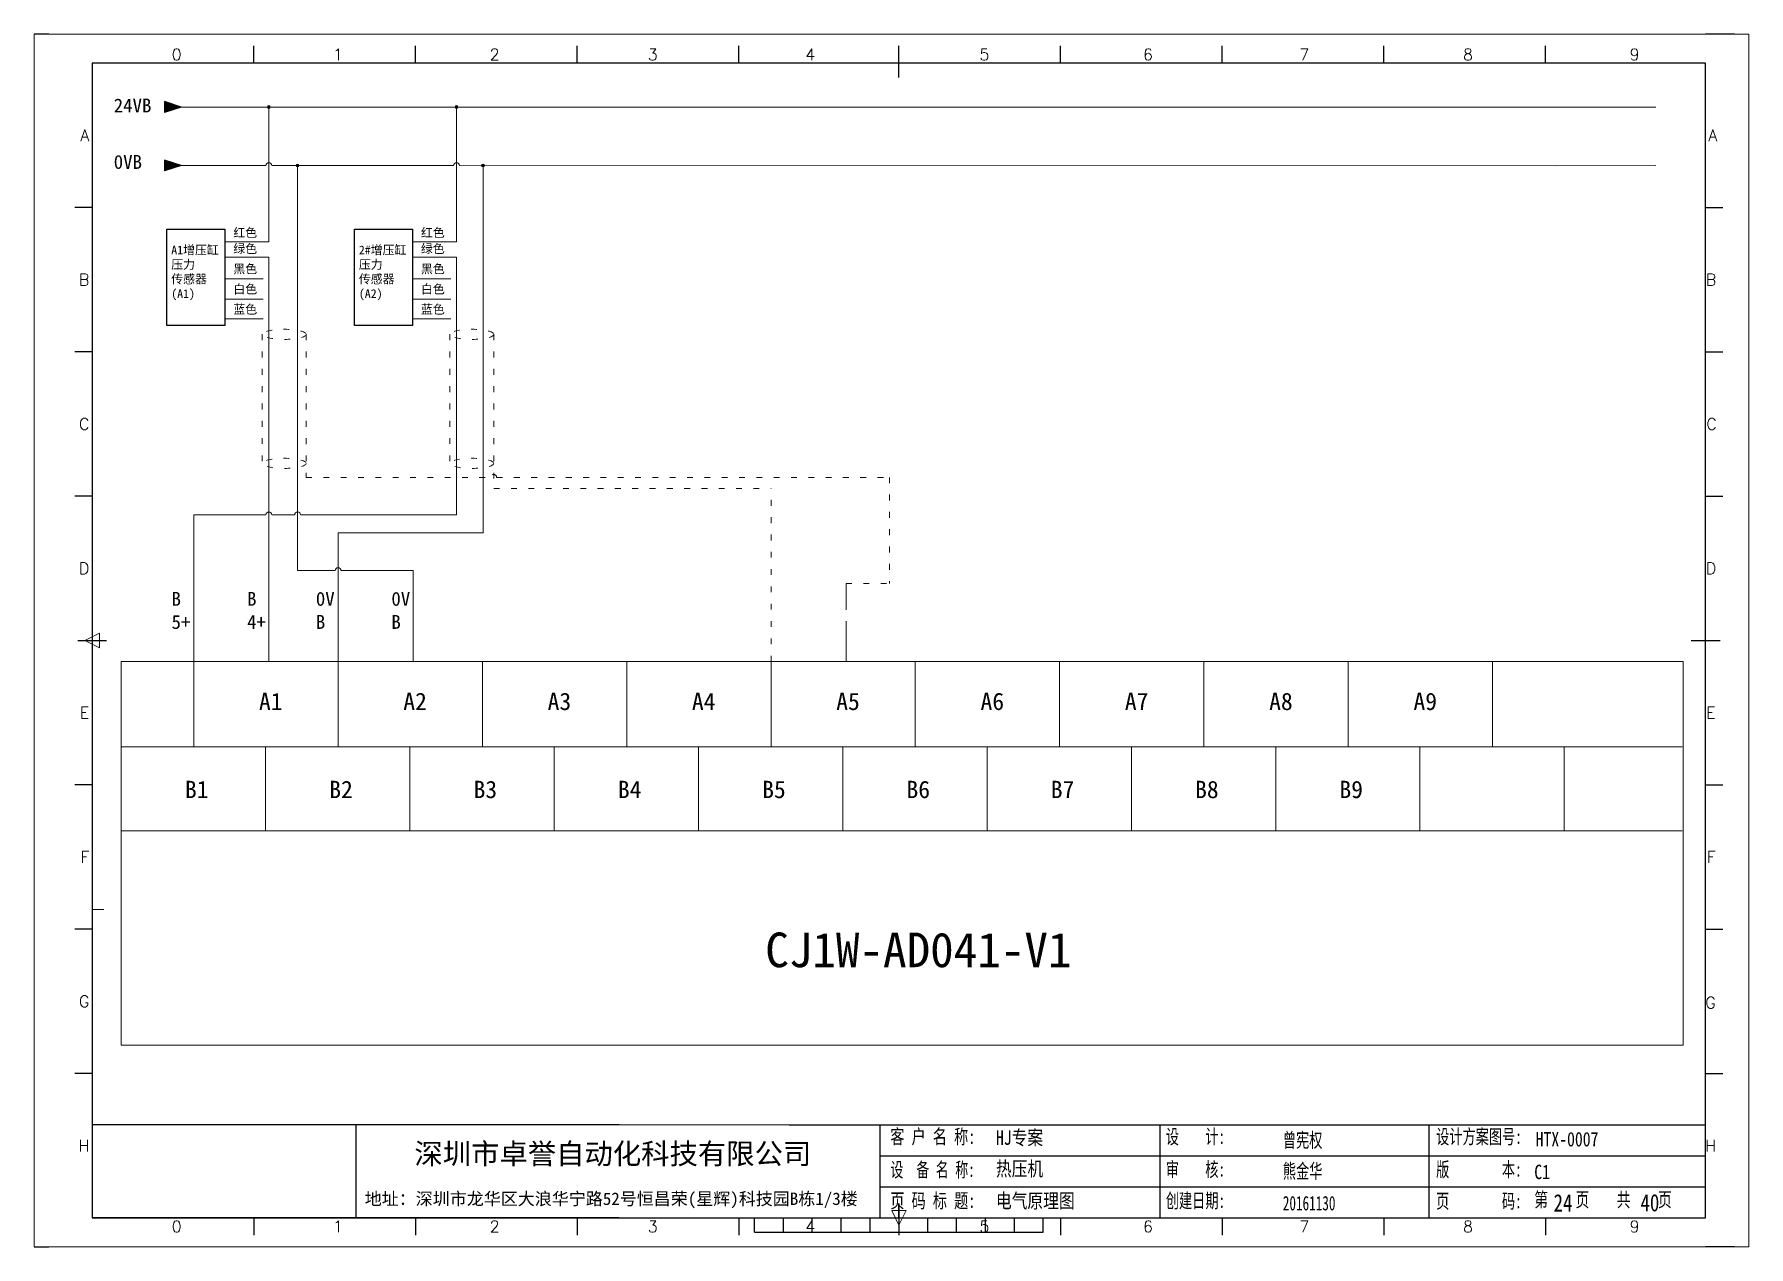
# Model space of a CAD drawing. Extents: x 35123 to 43919, y -4314 to -326.
# Drawn here: x 36945.9 to 37242.9, y -3613.9 to -3403.9 of the extents above; entities that cross this region are included whole.
import ezdxf
from ezdxf.enums import TextEntityAlignment as Align

# ---------------------------------------------------------------- set-up
doc = ezdxf.new("R2010")
doc.units = 0
doc.header["$MEASUREMENT"] = 0
doc.linetypes.add('1', pattern=[18, 7, -2, 7, -2])
doc.linetypes.add('2', pattern=[15, 1, -2, 1, -2, 1, -2, 1, -2, 1, -2])
doc.layers.add('AE_BOR', color=1, linetype='Continuous')
doc.layers.add('细实线层', color=7, linetype='Continuous')
doc.styles.add('Standard0.67', font='', dxfattribs={"width": 0.67})
doc.styles.add('Standard_0.8', font='SimSun.ttf', dxfattribs={"width": 0.8})
doc.styles.add('WD', font='romans.shx', dxfattribs={"bigfont": 'gbcbig.shx'})
doc.styles.add('宋', font='SimSun.ttf', dxfattribs={"width": 0.7})
doc.styles.get('Standard0.67').set_extended_font_data('FangSong_GB2312')

# ---------------------------------------------------------------- blocks, each defined once
blk = doc.blocks.new('gb_a2_a')
for p, q in [((584, 410), (25, 410)), ((25, 410), (25, 10)), ((584, 10), (584, 410)), ((25, 10), (584, 10))]:
    blk.add_line(p, q)
at = {"lineweight": 9, "ltscale": 0.1}
blk.add_line((25, 116.86), (29, 116.86), dxfattribs=at)
at = {"layer": 'AE_BOR', "lineweight": 30}
for p, q in [((10, 420), (4.93, 420)), ((594, 420), (584, 420)), ((4.93, 0), (10, 0)), ((594, 0), (584, 0))]:
    blk.add_line(p, q, dxfattribs=at)
at = {"layer": 'AE_BOR', "color": 1, "lineweight": 15}
for p, q in [((4.93, 420), (598.93, 420)), ((4.93, 0), (4.93, 420)), ((598.93, 420), (598.93, 0)), ((22.5, 210), (27.5, 212.5)), ((27.5, 207.5), (22.5, 210)), ((27.5, 212.5), (27.5, 207.5)), ((304.5, 7.5), (302, 12.5)), ((302, 12.5), (307, 12.5)), ((307, 12.5), (304.5, 7.5)), ((598.93, 0), (4.93, 0))]:
    blk.add_line(p, q, dxfattribs=at)
at = {"layer": 'AE_BOR'}
for p, q in [((81, 410), (81, 416)), ((137, 410), (137, 416)), ((193, 410), (193, 416)), ((249, 410), (249, 416)), ((304.5, 410), (304.5, 416)), ((360.5, 410), (360.5, 416)), ((416.5, 410), (416.5, 416)), ((472.5, 410), (472.5, 416)), ((528.5, 410), (528.5, 416)), ((25, 360), (19, 360)), ((584, 360), (590, 360)), ((25, 310), (19, 310)), ((584, 310), (590, 310)), ((25, 260), (19, 260)), ((584, 260), (590, 260)), ((25, 160), (19, 160)), ((584, 160), (590, 160)), ((25, 110), (19, 110)), ((584, 110), (590, 110)), ((25, 60), (19, 60)), ((584, 60), (590, 60)), ((81, 10), (81, 4)), ((137, 10), (137, 4)), ((193, 10), (193, 4)), ((249, 10), (249, 4)), ((304.5, 10), (304.5, 4)), ((360.5, 10), (360.5, 4)), ((416.5, 10), (416.5, 4)), ((472.5, 10), (472.5, 4)), ((528.5, 10), (528.5, 4))]:
    blk.add_line(p, q, dxfattribs=at)
at = {"layer": 'AE_BOR', "color": 2, "lineweight": 30}
for p, q in [((304.5, 405), (304.5, 415)), ((20, 210), (30, 210)), ((579, 210), (589, 210)), ((304.5, 10), (304.5, 15)), ((304.5, 15), (304.5, 5)), ((254.5, 5), (254.5, 10)), ((264.5, 5), (264.5, 10)), ((274.5, 5), (274.5, 10)), ((284.5, 5), (284.5, 10)), ((294.5, 5), (294.5, 10)), ((304.5, 10), (304.5, 5)), ((314.5, 5), (314.5, 10)), ((324.5, 5), (324.5, 10)), ((334.5, 5), (334.5, 10)), ((344.5, 5), (344.5, 10)), ((354.5, 5), (354.5, 10)), ((254.5, 5), (354.5, 5))]:
    blk.add_line(p, q, dxfattribs=at)
at = {"layer": 'AE_BOR', "style": 'WD'}
for s, p in [('0', (54.27, 411)), ('1', (110.12, 411)), ('2', (164.42, 411)), ('3', (219.22, 411)), ('4', (273.82, 411)), ('5', (334.12, 411)), ('6', (390.81, 411)), ('7', (445.01, 411)), ('8', (501.67, 411)), ('9', (559.4, 411)), ('0', (54.27, 5)), ('1', (110.12, 5)), ('2', (164.42, 5)), ('3', (219.22, 5)), ('4', (273.82, 5)), ('5', (334.12, 5)), ('6', (390.81, 5)), ('7', (445.01, 5)), ('8', (501.67, 5)), ('9', (559.4, 5))]:
    blk.add_text(s, height=4, dxfattribs=at).set_placement(p, align=Align.CENTER)
for s, p in [('A', (24, 385)), ('A', (588.05, 385)), ('B', (24, 335)), ('B', (587.67, 335)), ('C', (24, 285)), ('C', (587.86, 285)), ('D', (24, 235)), ('D', (587.67, 235)), ('E', (24, 185)), ('E', (587.48, 185)), ('F', (24, 135)), ('F', (587.48, 135)), ('F', (587.48, 135)), ('G', (24, 85)), ('G', (587.48, 84.56)), ('H', (24, 35)), ('H', (587.67, 35))]:
    blk.add_text(s, height=4, dxfattribs=at).set_placement(p, align=Align.MIDDLE_RIGHT)

msp = doc.modelspace()

# ---------------------------------------------------------------- hatches: boundary and pattern name
for points in [[(36971.374, -3416.465), (36968.456, -3415.529), (36968.456, -3417.4)], [(36971.374, -3426.601), (36968.456, -3425.665), (36968.456, -3427.536)]]:
    msp.add_hatch(color=256).paths.add_polyline_path(points)
at = {"lineweight": 0}
h = msp.add_hatch(color=256, dxfattribs=at)
edge = h.paths.add_edge_path()
edge.add_arc((36986.54, -3416.465), 0.25, 0, 360)
h = msp.add_hatch(color=256, dxfattribs=at)
edge = h.paths.add_edge_path()
edge.add_arc((37019.04, -3416.465), 0.25, 0, 360)
h = msp.add_hatch(color=256, dxfattribs=at)
edge = h.paths.add_edge_path()
edge.add_arc((36991.494, -3426.593), 0.25, 0, 360)
h = msp.add_hatch(color=256, dxfattribs=at)
edge = h.paths.add_edge_path()
edge.add_arc((37023.64, -3426.593), 0.25, 0, 360)

# ---------------------------------------------------------------- linework, layer by layer
for p, q in [((36971.374, -3416.465), (36968.456, -3415.529)), ((36968.456, -3415.529), (36968.456, -3417.4)), ((36971.374, -3416.465), (36968.456, -3417.4)), ((36971.374, -3426.601), (36968.456, -3425.665)), ((36968.456, -3425.665), (36968.456, -3427.536)), ((36971.374, -3426.601), (36968.456, -3427.536)), ((37001.59, -3592.785), (37001.59, -3608.87)), ((37092.402, -3598.146), (37136.654, -3598.146)), ((37136.654, -3598.146), (37205.44, -3598.146)), ((37205.44, -3598.146), (37235.437, -3598.146)), ((37092.402, -3603.508), (37136.654, -3603.508)), ((37136.654, -3603.508), (37205.44, -3603.508)), ((37205.44, -3603.508), (37235.437, -3603.508)), ((37076.704, -3608.87), (37136.654, -3608.87)), ((37136.654, -3608.87), (37205.44, -3608.87))]:
    msp.add_line(p, q)
for p, q in [((36971.374, -3416.465), (37226.842, -3416.465)), ((36986.54, -3439.805), (36986.54, -3416.465)), ((37019.04, -3439.805), (37019.04, -3416.465)), ((36971.374, -3426.601), (36986.04, -3426.601)), ((36987.04, -3426.601), (37018.54, -3426.601)), ((36991.529, -3496.766), (36991.529, -3426.601)), ((37019.54, -3426.601), (37209.54, -3426.625)), ((37023.675, -3490.231), (37023.675, -3426.601)), ((37209.54, -3426.625), (37226.842, -3426.601)), ((36978.926, -3439.805), (36986.54, -3439.805)), ((37011.426, -3439.805), (37019.04, -3439.805)), ((36978.898, -3442.499), (36986.54, -3442.499)), ((36986.54, -3442.499), (36986.54, -3492.485)), ((37011.398, -3442.499), (37019.04, -3442.499)), ((37019.04, -3442.499), (37019.04, -3487.086)), ((36978.898, -3446.246), (36985.538, -3446.246)), ((37011.398, -3446.246), (37018.038, -3446.246)), ((36978.898, -3449.746), (36985.538, -3449.746)), ((37011.398, -3449.746), (37018.038, -3449.746)), ((36978.898, -3453.183), (36985.538, -3453.183)), ((37011.398, -3453.183), (37018.038, -3453.183)), ((36973.529, -3496.766), (36973.529, -3487.086)), ((36973.529, -3487.086), (36986.04, -3487.086)), ((36987.04, -3487.086), (36991.029, -3487.086)), ((36992.029, -3487.086), (37019.04, -3487.086)), ((36986.531, -3512.537), (36986.531, -3492.485)), ((36998.529, -3512.522), (36998.529, -3490.231)), ((36973.529, -3512.522), (36973.529, -3496.766)), ((37011.531, -3512.537), (37011.531, -3496.766)), ((36960.943, -3512.522), (37231.544, -3512.522)), ((36960.943, -3578.941), (36960.943, -3512.522)), ((36973.529, -3527.236), (36973.529, -3512.522)), ((36998.529, -3527.236), (36998.529, -3512.548)), ((37023.529, -3527.236), (37023.529, -3512.548)), ((37048.529, -3527.236), (37048.529, -3512.548)), ((37073.529, -3527.236), (37073.529, -3512.548)), ((37098.529, -3527.236), (37098.529, -3512.548)), ((37123.529, -3527.236), (37123.529, -3512.548)), ((37148.529, -3527.236), (37148.529, -3512.548)), ((37173.529, -3527.236), (37173.529, -3512.548)), ((37198.529, -3527.236), (37198.529, -3512.548)), ((37231.544, -3512.522), (37231.544, -3578.941)), ((36960.959, -3527.259), (37231.369, -3527.259)), ((36985.959, -3541.821), (36985.959, -3527.259)), ((37010.959, -3541.821), (37010.959, -3527.259)), ((37035.959, -3541.821), (37035.959, -3527.259)), ((37060.959, -3541.821), (37060.959, -3527.259)), ((37085.959, -3541.821), (37085.959, -3527.259)), ((37110.959, -3541.821), (37110.959, -3527.259)), ((37135.959, -3541.821), (37135.959, -3527.259)), ((37160.959, -3541.821), (37160.959, -3527.259)), ((37185.959, -3541.821), (37185.959, -3527.259)), ((37210.959, -3541.821), (37210.959, -3527.259)), ((36960.959, -3541.821), (37231.369, -3541.821)), ((37231.544, -3578.941), (36960.943, -3578.941))]:
    msp.add_line(p, q, dxfattribs=at)
at = {"ltscale": 2}
for p, q in [((37047.242, -3592.785), (36955.937, -3592.785)), ((37076.704, -3592.785), (37235.437, -3592.785)), ((37092.402, -3592.785), (37092.402, -3608.87)), ((37140.968, -3608.87), (37140.968, -3592.785)), ((37187.548, -3608.87), (37187.548, -3592.785)), ((37047.242, -3608.87), (36955.937, -3608.87)), ((37205.44, -3608.87), (37235.437, -3608.87))]:
    msp.add_line(p, q, dxfattribs=at)
at = {"lineweight": 9, "ltscale": 0.1}
for p, q in [((37047.242, -3592.785), (37076.704, -3592.785)), ((37047.242, -3608.87), (37076.704, -3608.87)), ((37075.347, -3608.87), (37075.347, -3608.87)), ((37075.347, -3608.87), (37075.347, -3608.87))]:
    msp.add_line(p, q, dxfattribs=at)
for points in [[(36968.883, -3437.641), (36978.898, -3437.641), (36978.898, -3454.296), (36968.883, -3454.296)], [(37001.383, -3437.641), (37011.398, -3437.641), (37011.398, -3454.296), (37001.383, -3454.296)]]:
    msp.add_lwpolyline(points, close=True)
at = {"lineweight": 0}
for centre in [(36986.54, -3416.465), (37019.04, -3416.465), (36991.494, -3426.593), (37023.64, -3426.593)]:
    msp.add_circle(centre, 0.25, dxfattribs=at)
for centre in [(36986.54, -3426.601), (37019.04, -3426.601), (36986.54, -3487.086), (36991.529, -3487.086), (36998.529, -3496.766)]:
    msp.add_arc(centre, 0.5, 0, 180, dxfattribs=at)
at = {"layer": '细实线层', "linetype": '2', "lineweight": 0}
for p, q in [((36985.405, -3455.833), (36985.405, -3478.183)), ((36993.001, -3455.835), (36993.001, -3480.609)), ((37017.905, -3455.833), (37017.905, -3478.183)), ((37025.501, -3455.835), (37025.501, -3482.521)), ((36993.001, -3480.609), (37025.001, -3480.609)), ((37026.001, -3480.609), (37094.055, -3480.609)), ((37094.055, -3480.609), (37094.055, -3499.024)), ((37025.501, -3482.521), (37073.529, -3482.521)), ((37073.529, -3512.522), (37073.529, -3482.521)), ((37086.531, -3499.024), (37094.055, -3499.024))]:
    msp.add_line(p, q, dxfattribs=at)
at = {"layer": '细实线层', "lineweight": 0}
for p, q in [((36998.529, -3490.231), (37023.675, -3490.231)), ((36998.029, -3496.766), (36991.529, -3496.766)), ((37011.531, -3496.766), (36999.029, -3496.766)), ((36999.029, -3496.766), (37011.531, -3496.766))]:
    msp.add_line(p, q, dxfattribs=at)
at = {"layer": '细实线层', "linetype": '1', "lineweight": 0}
msp.add_line((37086.531, -3512.537), (37086.531, -3499.024), dxfattribs=at)
at = {"layer": '细实线层', "linetype": '2', "lineweight": 0}
msp.add_arc((37025.501, -3480.609), 0.5, 0, 180, dxfattribs=at)
for centre in [(36989.203, -3455.836), (37021.703, -3455.836), (36989.203, -3478.185), (37021.703, -3478.185)]:
    msp.add_ellipse(centre, major_axis=(3.798, 0), ratio=0.2313953, dxfattribs=at)

# ---------------------------------------------------------------- block references
at = {"xscale": 0.5, "yscale": 0.5, "zscale": 0.5}
msp.add_blockref('gb_a2_a', (36943.437, -3613.87), dxfattribs=at)

# ---------------------------------------------------------------- texts
at = {"lineweight": 0, "attachment_point": 1}
for s, insert, char_height, width in [('{\\fSimSun|b0|i0|c134|p2;24VB}', (36959.665, -3415.005), 2.4, 3.98243), ('{\\fSimSun|b0|i0|c134|p2;0VB}', (36959.665, -3424.777), 2.4, 3.98243), ('{\\fSimSun|b0|i0|c134|p2;B\\P5\\fSimSun|b0|i0|c0|p2;+}', (36969.68, -3500.455), 2.4, 4.28061), ('{\\fSimSun|b0|i0|c134|p2;B\\P4\\fSimSun|b0|i0|c0|p2;+}', (36982.763, -3500.455), 2.4, 4.28061), ('{\\fSimSun|b0|i0|c134|p2;0V\\PB}', (36994.68, -3500.455), 2.4, 4.28061), ('{\\fSimSun|b0|i0|c134|p2;0V\\PB}', (37007.763, -3500.455), 2.4, 4.28061), ('{\\fSimSun|b0|i0|c134|p2;A1}', (36984.83, -3517.916), 3, 19.70623), ('{\\fSimSun|b0|i0|c134|p2;A2}', (37009.83, -3517.916), 3, 19.70623), ('{\\fSimSun|b0|i0|c134|p2;A3}', (37034.83, -3517.916), 3, 19.70623), ('{\\fSimSun|b0|i0|c134|p2;A4}', (37059.83, -3517.916), 3, 19.70623), ('{\\fSimSun|b0|i0|c134|p2;A5}', (37084.83, -3517.916), 3, 19.70623), ('{\\fSimSun|b0|i0|c134|p2;A6}', (37109.83, -3517.916), 3, 19.70623), ('{\\fSimSun|b0|i0|c134|p2;A7}', (37134.83, -3517.916), 3, 19.70623), ('{\\fSimSun|b0|i0|c134|p2;A8}', (37159.83, -3517.916), 3, 19.70623), ('{\\fSimSun|b0|i0|c134|p2;A9}', (37184.83, -3517.916), 3, 19.70623), ('{\\fSimSun|b0|i0|c134|p2;B1}', (36972.002, -3533.169), 3, 19.70623), ('{\\fSimSun|b0|i0|c134|p2;B2}', (36997.002, -3533.169), 3, 19.70623), ('{\\fSimSun|b0|i0|c134|p2;B3}', (37022.002, -3533.169), 3, 19.70623), ('{\\fSimSun|b0|i0|c134|p2;B4}', (37047.002, -3533.169), 3, 19.70623), ('{\\fSimSun|b0|i0|c134|p2;B5}', (37072.002, -3533.169), 3, 19.70623), ('{\\fSimSun|b0|i0|c134|p2;B6}', (37097.002, -3533.169), 3, 19.70623), ('{\\fSimSun|b0|i0|c134|p2;B7}', (37122.002, -3533.169), 3, 19.70623), ('{\\fSimSun|b0|i0|c134|p2;B8}', (37147.002, -3533.169), 3, 19.70623), ('{\\fSimSun|b0|i0|c134|p2;B9}', (37172.002, -3533.169), 3, 19.70623), ('{\\fSimSun|b0|i0|c134|p2;CJ1W-AD041-V1}', (37072.529, -3559.453), 6, 117.75235)]:
    msp.add_mtext(s, dxfattribs=dict(at, insert=insert, char_height=char_height, width=width))
at = {"char_height": 1.512, "attachment_point": 1}
for s, insert in [('{\\fSimSun|b0|i0|c134|p2;红色}', (36980.383, -3437.475)), ('{\\fSimSun|b0|i0|c134|p2;红色}', (37012.883, -3437.475)), ('{\\fSimSun|b0|i0|c134|p2;A1增压缸\\P压力\\P传感器\\P(A1)}', (36969.628, -3440.473)), ('{\\fSimSun|b0|i0|c134|p2;绿色}', (36980.383, -3440.259)), ('{\\fSimSun|b0|i0|c134|p2;2#增压缸\\P压力\\P传感器\\P(A2)}', (37002.128, -3440.473)), ('{\\fSimSun|b0|i0|c134|p2;绿色}', (37012.883, -3440.259)), ('{\\fSimSun|b0|i0|c134|p2;黑色}', (36980.383, -3443.759)), ('{\\fSimSun|b0|i0|c134|p2;黑色}', (37012.883, -3443.759)), ('{\\fSimSun|b0|i0|c134|p2;白色}', (36980.383, -3447.259)), ('{\\fSimSun|b0|i0|c134|p2;白色}', (37012.883, -3447.259)), ('{\\fSimSun|b0|i0|c134|p2;蓝色}', (36980.383, -3450.759)), ('{\\fSimSun|b0|i0|c134|p2;蓝色}', (37012.883, -3450.759))]:
    msp.add_mtext_dynamic_manual_height_columns(s, width=47.92444, gutter_width=12.5, heights=[0], dxfattribs=dict(at, insert=insert))
at = {"ltscale": 2, "attachment_point": 1}
for s, insert, char_height, width, style in [('{\\fSimSun|b0|i0|c134|p2;\\W0.72;客 户 名 称:}', (37094.206, -3593.553), 2.5, 16.24768, 'Standard0.67'), ('HJ专案', (37112.493, -3593.727), 2.5, 33.90777, 'Standard_0.8'), ('{\\fSimSun|b0|i0|c134|p2;设    计:}', (37141.92, -3593.553), 2.5, 12.03121, 'Standard0.67'), ('{\\fSimSun|b0|i0|c134|p2;设计方案图号:}', (37188.753, -3593.553), 2.5, 15.1644, 'Standard0.67'), ('{\\fSimSun|b0|i0|c134|p2;曾宪权}', (37162.197, -3594.155), 2.5, 12.03121, 'Standard0.67'), ('{\\f@SimSun|b0|i0|c134|p2;HTX-0007}', (37205.992, -3593.994), 2.5, 33.90777, 'Standard_0.8'), ('{\\fSimSun|b0|i0|c134|p2;\\W0.66;设  备 名 称:}', (37094.206, -3599.282), 2.5, 15.12342, 'Standard0.67'), ('{\\fSimSun|b0|i0|c134|p2;热压机}', (37112.493, -3599.115), 2.5, 33.90777, 'Standard_0.8'), ('{\\fSimSun|b0|i0|c134|p2;审    核:}', (37141.92, -3599.227), 2.5, 12.03121, 'Standard0.67'), ('{\\fSimSun|b0|i0|c134|p2;熊金华}', (37162.197, -3599.517), 2.5, 12.03121, 'Standard0.67'), ('{\\fSimSun|b0|i0|c134|p2;版        本:}', (37188.753, -3599.227), 2.5, 16.84978, 'Standard0.67'), ('C1', (37205.752, -3599.667), 2.5, 5.97175, 'Standard_0.8'), ('{\\fSimSun|b0|i0|c134|p2;\\W0.72;页 码 标 题:}', (37094.206, -3604.65), 2.5, 15.12342, 'Standard0.67'), ('{\\fSimSun|b0|i0|c134|p2;电气原理图}', (37112.493, -3604.663), 2.5, 33.90777, 'Standard_0.8'), ('{\\fSimSun|b0|i0|c134|p2;创建日期:}', (37141.92, -3604.634), 2.5, 12.03121, 'Standard0.67'), ('{\\fSimSun|b0|i0|c134|p2;20161130}', (37162.197, -3605.075), 2.5, 12.03121, 'Standard0.67'), ('{\\fSimSun|b0|i0|c134|p2;页        码:}', (37188.753, -3604.713), 2.5, 15.72579, 'Standard0.67'), ('第    页    共    页', (37205.75, -3604.468), 2.5, 33.90777, '宋'), ('24', (37209.1, -3604.773), 3, 3.76639, 'Standard_0.8'), ('40', (37224.156, -3604.748), 3, 3.76639, 'Standard_0.8')]:
    msp.add_mtext(s, dxfattribs=dict(at, insert=insert, char_height=char_height, width=width, style=style))
at = {"attachment_point": 7}
for s, insert, char_height, width in [('{\\fSimSun|b0|i0|c134|p2;深圳市卓誉自动化科技有限公司}', (37011.758, -3599.958), 3.6, 80.67766), ('{\\fSimSun|b0|i0|c134|p2;地址：深圳市龙华区大浪华宁路52号恒昌荣(星辉)科技园B栋1/3楼}', (37003.146, -3607.218), 2.16, 89.25675)]:
    msp.add_mtext(s, dxfattribs=dict(at, insert=insert, char_height=char_height, width=width))

doc.saveas('drawing.dxf')
